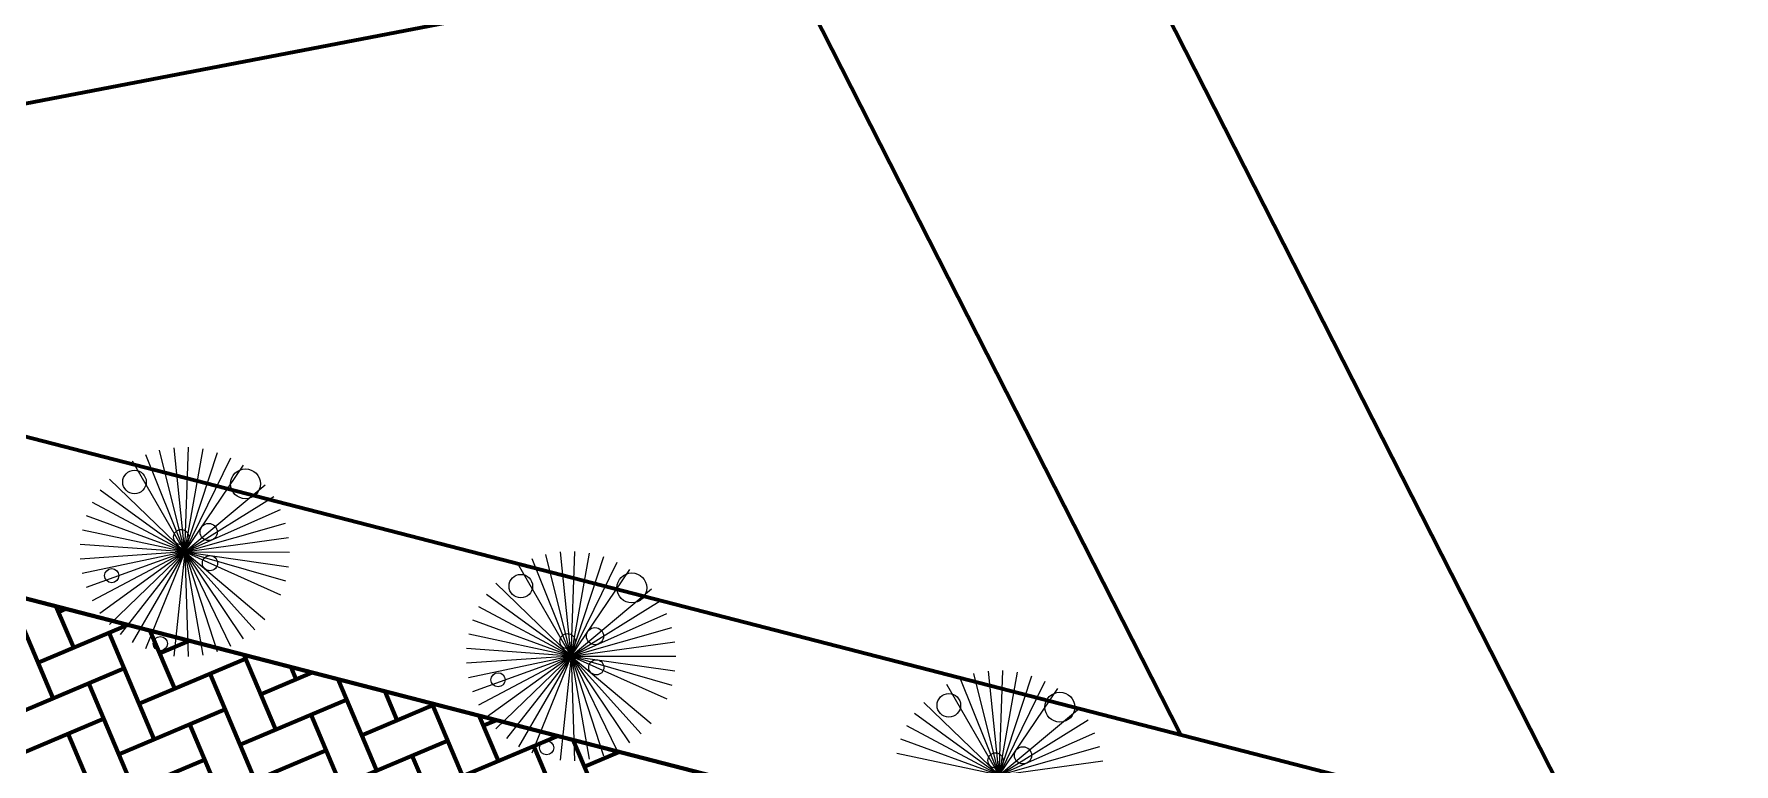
# Model space of a CAD drawing. Header units: millimetres. Extents: x 111 to 1506, y 14 to 566.
# Drawn here: x 247.94 to 256.06, y 147.81 to 151.29 of the extents above; entities that cross this region are included whole.
import ezdxf

# ---------------------------------------------------------------- set-up
doc = ezdxf.new("R2010")
doc.units = ezdxf.units.MM
doc.layers.add('FURN', color=253, linetype='Continuous')
doc.layers.add('G', color=254, linetype='Continuous', lineweight=5)

msp = doc.modelspace()

# ---------------------------------------------------------------- linework, layer by layer
at = {"lineweight": 100, "ltscale": 1000}
for p, q in [((253.06326, 151.95408), (255.35326, 147.44816)), ((251.53066, 151.65894), (246.65047, 150.71912)), ((251.53066, 151.65894), (253.41643, 147.94839)), ((239.25796, 151.60517), (257.60495, 146.86661)), ((239.00357, 150.89626), (256.92913, 146.26654)), ((256.92913, 146.26654), (239.00357, 150.89626))]:
    msp.add_line(p, q, dxfattribs=at)
at = {"layer": 'FURN', "color": 54, "ltscale": 0.1}
for p, q in [((248.66408, 148.82009), (248.54384, 149.30541)), ((248.66408, 148.82009), (248.61256, 149.31743)), ((248.66408, 148.82009), (248.68228, 149.31976)), ((248.66408, 148.82009), (248.75164, 149.31236)), ((248.66408, 148.82009), (248.41473, 149.25347)), ((248.66408, 148.82009), (248.47747, 149.28396)), ((248.66408, 148.82009), (248.8193, 149.29538)), ((248.66408, 148.82009), (248.88394, 149.26916)), ((248.66408, 148.82009), (248.9443, 149.23419)), ((248.66408, 148.82009), (248.30493, 149.16795)), ((248.66408, 148.82009), (249.04758, 149.14091)), ((248.66408, 148.82009), (248.26001, 149.11458)), ((248.66408, 148.82009), (249.0885, 149.08442)), ((248.66408, 148.82009), (248.19449, 148.9918)), ((248.66408, 148.82009), (249.12116, 149.02278)), ((248.66408, 148.82009), (248.17516, 148.92477)), ((248.66408, 148.82009), (249.14492, 148.95719)), ((248.66408, 148.82009), (248.16525, 148.78595)), ((248.66408, 148.82009), (248.16535, 148.85571)), ((248.66408, 148.82009), (248.19398, 148.64978)), ((248.66408, 148.82009), (248.25914, 148.5268)), ((248.66408, 148.82009), (248.3039, 148.47329)), ((248.66408, 148.82009), (248.41344, 148.38745)), ((248.66408, 148.82009), (248.47609, 148.35677)), ((248.66408, 148.82009), (248.61108, 148.3229)), ((248.66408, 148.82009), (249.15932, 148.88894)), ((248.66408, 148.82009), (249.16408, 148.81934)), ((248.66408, 148.82009), (249.15911, 148.74976)), ((248.66408, 148.82009), (249.14451, 148.68155)), ((248.66408, 148.82009), (249.12055, 148.61604)), ((248.66408, 148.82009), (249.04663, 148.49812)), ((248.66408, 148.82009), (248.94306, 148.40515)), ((248.66408, 148.82009), (248.8826, 148.37036)), ((248.66408, 148.82009), (248.75017, 148.32755)), ((250.5081, 148.32271), (250.45657, 148.82005)), ((250.5081, 148.32271), (250.52629, 148.82238)), ((250.5081, 148.32271), (250.59565, 148.81499)), ((250.5081, 148.32271), (250.25874, 148.7561)), ((250.5081, 148.32271), (250.32148, 148.78658)), ((250.5081, 148.32271), (250.38786, 148.80804)), ((250.5081, 148.32271), (250.66331, 148.79801)), ((250.5081, 148.32271), (250.72795, 148.77179)), ((250.5081, 148.32271), (250.78831, 148.73682)), ((250.5081, 148.32271), (250.14894, 148.67058)), ((250.5081, 148.32271), (250.10402, 148.61721)), ((250.5081, 148.32271), (250.8916, 148.64354)), ((250.5081, 148.32271), (250.93251, 148.58704)), ((250.5081, 148.32271), (250.0385, 148.49442)), ((250.5081, 148.32271), (250.96517, 148.5254)), ((250.5081, 148.32271), (250.01918, 148.4274)), ((250.5081, 148.32271), (250.98893, 148.45982)), ((250.5081, 148.32271), (250.00937, 148.35834)), ((250.5081, 148.32271), (251.00333, 148.39156)), ((250.5081, 148.32271), (250.00926, 148.28858)), ((250.5081, 148.32271), (250.038, 148.1524)), ((250.5081, 148.32271), (250.10315, 148.02942)), ((250.5081, 148.32271), (250.14791, 147.97592)), ((250.5081, 148.32271), (250.25745, 147.89007)), ((250.5081, 148.32271), (250.3201, 147.8594)), ((250.5081, 148.32271), (250.45509, 147.82553)), ((250.5081, 148.32271), (251.0081, 148.32197)), ((250.5081, 148.32271), (251.00313, 148.25239)), ((250.5081, 148.32271), (250.98852, 148.18418)), ((250.5081, 148.32271), (250.96457, 148.11867)), ((250.5081, 148.32271), (250.89064, 148.00075)), ((250.5081, 148.32271), (250.78708, 147.90778)), ((250.5081, 148.32271), (250.72661, 147.87299)), ((250.5081, 148.32271), (250.59419, 147.83018)), ((252.55105, 147.75351), (252.49953, 148.25085)), ((252.55105, 147.75351), (252.56924, 148.25318)), ((252.55105, 147.75351), (252.30169, 148.1869)), ((252.55105, 147.75351), (252.36444, 148.21738)), ((252.55105, 147.75351), (252.43081, 148.23884)), ((252.55105, 147.75351), (252.63861, 148.24579)), ((252.55105, 147.75351), (252.70627, 148.22881)), ((252.55105, 147.75351), (252.7709, 148.20258)), ((252.55105, 147.75351), (252.83126, 148.16761)), ((252.55105, 147.75351), (252.1919, 148.10138)), ((252.55105, 147.75351), (252.14698, 148.04801)), ((252.55105, 147.75351), (252.93455, 148.07434)), ((252.55105, 147.75351), (252.97547, 148.01784)), ((252.55105, 147.75351), (252.08146, 147.92522)), ((252.55105, 147.75351), (253.00813, 147.9562)), ((252.55105, 147.75351), (252.06213, 147.85819)), ((252.55105, 147.75351), (253.03189, 147.89062)), ((252.55105, 147.75351), (253.04629, 147.82236))]:
    msp.add_line(p, q, dxfattribs=at)
at = {"layer": 'FURN', "ltscale": 0.1}
for p, q in [((248.66408, 148.82009), (248.22296, 149.05548)), ((248.66408, 148.82009), (248.17486, 148.71686)), ((248.66408, 148.82009), (248.22226, 148.58601)), ((248.66408, 148.82009), (248.35567, 148.42654)), ((248.66408, 148.82009), (248.68079, 148.32037)), ((248.66408, 148.82009), (248.9981, 148.44802)), ((248.66408, 148.82009), (248.81788, 148.34433)), ((250.5081, 148.32271), (250.06697, 148.55811)), ((250.5081, 148.32271), (250.01887, 148.21949)), ((250.5081, 148.32271), (250.06627, 148.08864)), ((250.5081, 148.32271), (250.19968, 147.92917)), ((250.5081, 148.32271), (250.5248, 147.82299)), ((250.5081, 148.32271), (250.84211, 147.95065)), ((250.5081, 148.32271), (250.6619, 147.84696)), ((252.55105, 147.75351), (252.10993, 147.9889))]:
    msp.add_line(p, q, dxfattribs=at)
at = {"layer": 'FURN', "color": 54, "ltscale": 0.1}
for centre, radius in [((248.42383, 149.15424), 0.05617), ((248.95375, 149.14555), 0.07141), ((248.64649, 148.89109), 0.03628), ((248.77773, 148.91516), 0.04084), ((248.31504, 148.70684), 0.0337), ((248.78425, 148.76637), 0.03628), ((250.26785, 148.65687), 0.05617), ((250.79776, 148.64818), 0.07141), ((250.4905, 148.39372), 0.03628), ((250.62174, 148.41779), 0.04084), ((250.62826, 148.269), 0.03628), ((250.15905, 148.20946), 0.0337), ((252.3108, 148.08767), 0.05617), ((252.84072, 148.07898), 0.07141), ((252.53346, 147.82452), 0.03628), ((252.6647, 147.84858), 0.04084)]:
    msp.add_circle(centre, radius, dxfattribs=at)
at = {"layer": 'FURN', "ltscale": 0.1}
for centre in [(248.54699, 148.38211), (250.391, 147.88474)]:
    msp.add_circle(centre, 0.0337, dxfattribs=at)
at = {"layer": 'G', "linetype": 'Continuous', "lineweight": 100, "ltscale": 1000}
for p, q in [((248.03592, 148.1222), (247.82654, 148.61751)), ((248.13376, 148.36332), (248.05079, 148.55959)), ((248.06211, 148.5328), (248.09716, 148.54762)), ((247.96428, 148.29168), (248.3905, 148.47185)), ((248.51816, 147.92653), (248.30324, 148.43496)), ((248.616, 148.16765), (248.49928, 148.44376)), ((248.54436, 148.33713), (248.68385, 148.39609)), ((249.09825, 147.97197), (248.94778, 148.32792)), ((247.86644, 148.05056), (248.37488, 148.26548)), ((248.44652, 148.09601), (248.95496, 148.31093)), ((249.19608, 148.2131), (249.17203, 148.27001)), ((248.42033, 147.6854), (248.2054, 148.19384)), ((249.00041, 147.73085), (248.78548, 148.23929)), ((249.0266, 148.14145), (249.27053, 148.24457)), ((249.58049, 147.7763), (249.39627, 148.21209)), ((248.92877, 147.90033), (249.4372, 148.11526)), ((249.50885, 147.94578), (249.85721, 148.09304)), ((249.67833, 148.01742), (249.62052, 148.15417)), ((250.06273, 147.58062), (249.84781, 148.08906)), ((247.7686, 147.80944), (248.27704, 148.02436)), ((248.34868, 147.85488), (248.85712, 148.06981)), ((249.48265, 147.53518), (249.26773, 148.04362)), ((250.16057, 147.82175), (250.06901, 148.03834)), ((250.08893, 147.99123), (250.15055, 148.01728)), ((248.32249, 147.44428), (248.10756, 147.95272)), ((248.90257, 147.48973), (248.68764, 147.99817)), ((249.99109, 147.7501), (250.4439, 147.94151)), ((250.64282, 147.62607), (250.51751, 147.9225)), ((248.83093, 147.65921), (249.33937, 147.87414)), ((249.41101, 147.70466), (249.91945, 147.91958)), ((249.9649, 147.3395), (249.74997, 147.84794)), ((250.54498, 147.38495), (250.33005, 147.89339)), ((250.57117, 147.79555), (250.73724, 147.86575)), ((248.25085, 147.61376), (248.75929, 147.82869))]:
    msp.add_line(p, q, dxfattribs=at)

doc.saveas('drawing.dxf')
